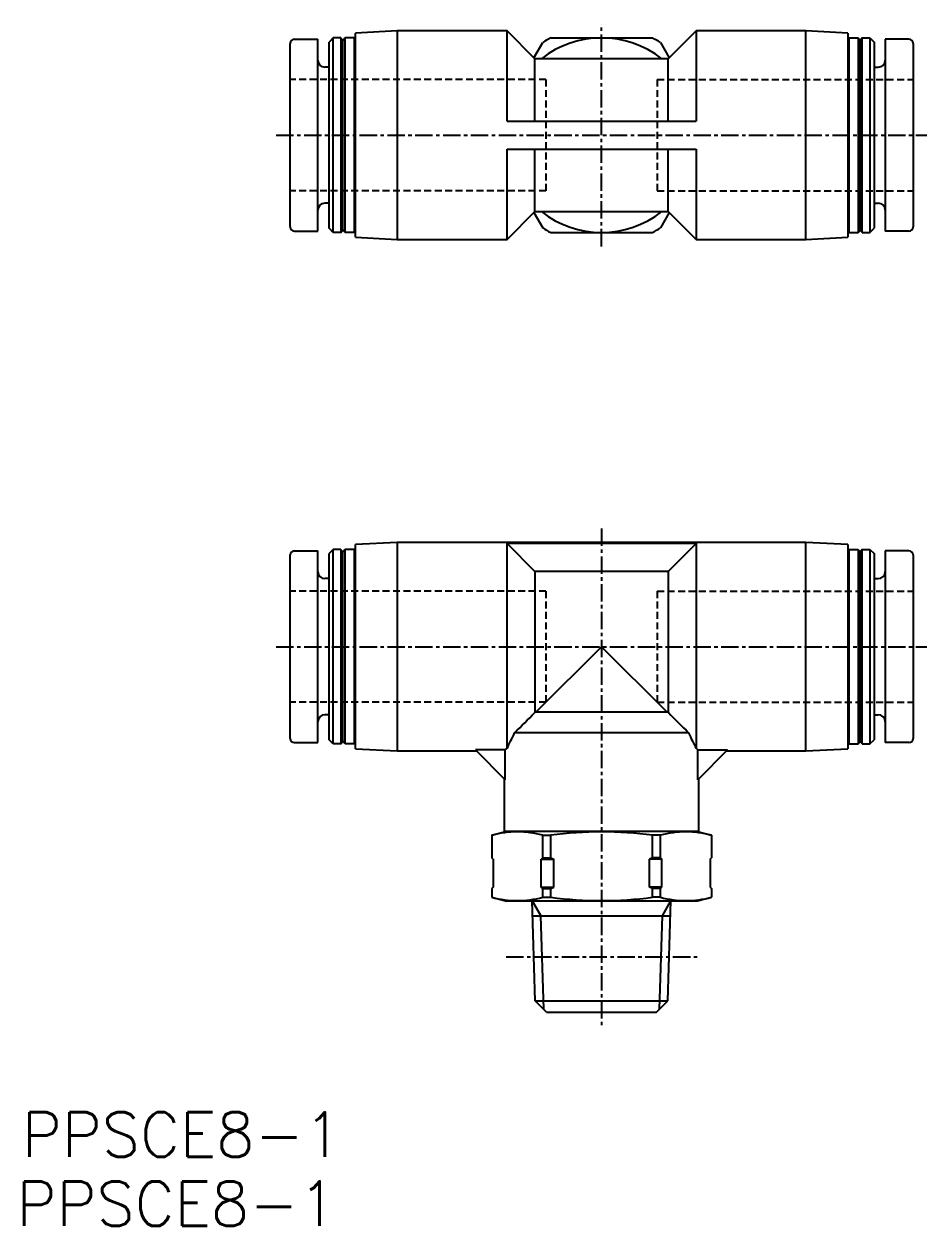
# Model space of a CAD drawing. Extents: x 1 to 109, y -17 to 70.
# Drawn here: x 1.2 to 66.1, y -17 to 69.5 of the extents above; entities that cross this region are included whole.
import ezdxf

# ---------------------------------------------------------------- set-up
doc = ezdxf.new("R2010")
doc.units = 0
doc.linetypes.add('CENTER', pattern=[2, 1.25, -0.25, 0.25, -0.25])
doc.linetypes.add('DASHED', pattern=[0.75, 0.5, -0.25])
doc.layers.get('0').update_dxf_attribs({"linetype": 'CONTINUOUS'})
doc.layers.add('CENTER', color=1, linetype='CENTER')
doc.styles.get("Standard").update_dxf_attribs({"font": 'txt.shx'})

msp = doc.modelspace()

# ---------------------------------------------------------------- linework, layer by layer
at = {"color": 7, "linetype": 'CONTINUOUS'}
for p, q in [((20.604, 68.446), (22.304, 68.446)), ((22.304, 54.646), (22.304, 68.446)), ((23.404, 68.546), (23.104, 68.246)), ((23.954, 68.546), (23.404, 68.546)), ((23.404, 54.546), (23.404, 68.546)), ((23.954, 68.546), (24.104, 68.346)), ((23.954, 68.546), (23.954, 54.546)), ((24.254, 68.546), (24.104, 68.346)), ((24.104, 54.746), (24.104, 68.346)), ((24.904, 68.546), (24.254, 68.546)), ((24.254, 54.546), (24.254, 68.546)), ((25.004, 68.446), (24.904, 68.546)), ((24.904, 68.546), (24.904, 54.546)), ((28.004, 69.046), (25.004, 68.889)), ((25.004, 54.203), (25.004, 68.889)), ((35.904, 69.046), (28.004, 69.046)), ((28.004, 69.046), (28.004, 54.046)), ((35.904, 62.546), (35.904, 69.046)), ((37.904, 67.046), (35.904, 69.046)), ((39.042, 68.546), (46.366, 68.546)), ((49.504, 69.046), (47.504, 67.046)), ((49.504, 69.046), (49.504, 62.546)), ((57.404, 69.046), (49.504, 69.046)), ((60.404, 68.889), (57.404, 69.046)), ((57.404, 54.046), (57.404, 69.046)), ((60.404, 68.889), (60.404, 54.203)), ((60.404, 68.446), (60.504, 68.546)), ((60.504, 68.546), (61.154, 68.546)), ((60.504, 54.546), (60.504, 68.546)), ((61.154, 68.546), (61.304, 68.346)), ((61.154, 68.546), (61.154, 54.546)), ((61.454, 68.546), (61.304, 68.346)), ((61.304, 68.346), (61.304, 54.746)), ((61.454, 68.546), (62.004, 68.546)), ((61.454, 54.546), (61.454, 68.546)), ((62.004, 68.546), (62.304, 68.246)), ((62.004, 68.546), (62.004, 54.546)), ((64.804, 68.446), (63.104, 68.446)), ((63.104, 68.446), (63.104, 54.646)), ((20.304, 54.946), (20.304, 68.146)), ((23.104, 54.846), (23.104, 68.246)), ((37.836, 67.114), (38.473, 68.217)), ((46.935, 68.217), (47.572, 67.114)), ((62.304, 68.246), (62.304, 54.846)), ((65.104, 68.146), (65.104, 54.946)), ((37.904, 62.546), (37.904, 67.046)), ((47.504, 67.046), (37.904, 67.046)), ((47.504, 62.546), (47.504, 67.046)), ((23.104, 66.446), (22.804, 66.446)), ((62.304, 66.446), (62.604, 66.446)), ((35.904, 62.546), (49.504, 62.546)), ((35.904, 54.046), (35.904, 60.546)), ((35.904, 60.546), (49.504, 60.546)), ((37.904, 56.046), (37.904, 60.546)), ((47.504, 56.046), (47.504, 60.546)), ((49.504, 60.546), (49.504, 54.046)), ((23.104, 56.646), (22.804, 56.646)), ((62.304, 56.646), (62.604, 56.646)), ((35.904, 54.046), (37.904, 56.046)), ((37.836, 55.978), (38.473, 54.875)), ((37.904, 56.046), (47.504, 56.046)), ((47.572, 55.978), (46.935, 54.875)), ((47.504, 56.046), (49.504, 54.046)), ((20.604, 54.646), (22.304, 54.646)), ((23.404, 54.546), (23.104, 54.846)), ((23.954, 54.546), (23.404, 54.546)), ((23.954, 54.546), (24.104, 54.746)), ((24.254, 54.546), (24.104, 54.746)), ((24.904, 54.546), (24.254, 54.546)), ((25.004, 54.646), (24.904, 54.546)), ((39.042, 54.546), (46.366, 54.546)), ((60.404, 54.646), (60.504, 54.546)), ((60.504, 54.546), (61.154, 54.546)), ((61.154, 54.546), (61.304, 54.746)), ((61.454, 54.546), (61.304, 54.746)), ((61.454, 54.546), (62.004, 54.546)), ((62.004, 54.546), (62.304, 54.846)), ((64.804, 54.646), (63.104, 54.646)), ((25.004, 54.203), (28.004, 54.046)), ((28.004, 54.046), (35.904, 54.046)), ((49.504, 54.046), (57.404, 54.046)), ((57.404, 54.046), (60.404, 54.203)), ((28.004, 32.236), (25.004, 32.079)), ((25.004, 17.393), (25.004, 32.079)), ((28.004, 32.236), (28.004, 17.236)), ((57.404, 32.236), (28.004, 32.236)), ((49.504, 32.169), (35.904, 32.169)), ((35.904, 17.422), (35.904, 32.169)), ((35.904, 32.169), (37.904, 30.144)), ((47.504, 30.144), (49.504, 32.169)), ((49.504, 32.169), (49.504, 17.422)), ((57.404, 17.236), (57.404, 32.236)), ((60.404, 32.079), (57.404, 32.236)), ((60.404, 32.079), (60.404, 17.393)), ((20.304, 18.136), (20.304, 31.336)), ((20.604, 31.636), (22.304, 31.636)), ((22.304, 17.836), (22.304, 31.636)), ((23.404, 31.736), (23.104, 31.436)), ((23.104, 18.036), (23.104, 31.436)), ((23.954, 31.736), (23.404, 31.736)), ((23.404, 17.736), (23.404, 31.736)), ((23.954, 31.736), (24.104, 31.536)), ((23.954, 31.736), (23.954, 17.736)), ((24.254, 31.736), (24.104, 31.536)), ((24.104, 17.936), (24.104, 31.536)), ((24.904, 31.736), (24.254, 31.736)), ((24.254, 17.736), (24.254, 31.736)), ((25.004, 31.636), (24.904, 31.736)), ((24.904, 31.736), (24.904, 17.736)), ((60.404, 31.636), (60.504, 31.736)), ((60.504, 31.736), (61.154, 31.736)), ((60.504, 17.736), (60.504, 31.736)), ((61.154, 31.736), (61.304, 31.536)), ((61.154, 31.736), (61.154, 17.736)), ((61.454, 31.736), (61.304, 31.536)), ((61.304, 31.536), (61.304, 17.936)), ((61.454, 31.736), (62.004, 31.736)), ((61.454, 17.736), (61.454, 31.736)), ((62.004, 31.736), (62.304, 31.436)), ((62.004, 31.736), (62.004, 17.736)), ((62.304, 31.436), (62.304, 18.036)), ((64.804, 31.636), (63.104, 31.636)), ((63.104, 31.636), (63.104, 17.836)), ((65.104, 31.336), (65.104, 18.136)), ((23.104, 29.636), (22.804, 29.636)), ((37.904, 30.144), (37.904, 19.99)), ((47.504, 30.144), (37.904, 30.144)), ((47.504, 30.144), (47.504, 19.99)), ((62.304, 29.636), (62.604, 29.636)), ((42.704, 24.736), (38.004, 20.036)), ((47.404, 20.036), (42.704, 24.736)), ((38.004, 20.036), (37.904, 19.99)), ((38.004, 20.036), (47.404, 20.036)), ((47.504, 19.99), (47.404, 20.036)), ((23.104, 19.836), (22.804, 19.836)), ((62.304, 19.836), (62.604, 19.836)), ((48.957, 18.536), (36.451, 18.536)), ((20.604, 17.836), (22.304, 17.836)), ((23.404, 17.736), (23.104, 18.036)), ((23.954, 17.736), (23.404, 17.736)), ((23.954, 17.736), (24.104, 17.936)), ((24.254, 17.736), (24.104, 17.936)), ((24.904, 17.736), (24.254, 17.736)), ((25.004, 17.836), (24.904, 17.736)), ((25.004, 17.393), (28.004, 17.236)), ((35.776, 17.303), (33.637, 17.303)), ((33.637, 17.303), (35.776, 15.164)), ((35.776, 17.303), (35.904, 17.422)), ((35.776, 15.164), (35.776, 17.303)), ((49.504, 17.422), (49.632, 17.303)), ((49.632, 17.303), (51.771, 17.303)), ((49.632, 15.164), (49.632, 17.303)), ((51.771, 17.303), (49.632, 15.164)), ((57.404, 17.236), (60.404, 17.393)), ((60.404, 17.836), (60.504, 17.736)), ((60.504, 17.736), (61.154, 17.736)), ((61.154, 17.736), (61.304, 17.936)), ((61.454, 17.736), (61.304, 17.936)), ((61.454, 17.736), (62.004, 17.736)), ((62.004, 17.736), (62.304, 18.036)), ((64.804, 17.836), (63.104, 17.836)), ((28.004, 17.236), (33.704, 17.236)), ((51.704, 17.236), (57.404, 17.236)), ((35.704, 15.236), (35.704, 11.436)), ((49.704, 11.436), (49.704, 15.236)), ((34.804, 11.168), (35.804, 11.436)), ((49.704, 11.436), (35.704, 11.436)), ((49.604, 11.436), (50.604, 11.168)), ((34.804, 11.168), (34.811, 11.168)), ((34.804, 11.168), (34.804, 9.536)), ((38.473, 11.168), (39.042, 11.168)), ((38.473, 9.536), (38.473, 11.168)), ((39.042, 9.536), (39.042, 11.168)), ((46.366, 9.536), (46.366, 11.168)), ((46.935, 11.168), (46.366, 11.168)), ((46.935, 9.536), (46.935, 11.168)), ((50.604, 11.168), (50.597, 11.168)), ((50.604, 11.168), (50.604, 9.536)), ((34.904, 9.436), (34.804, 9.536)), ((38.473, 9.536), (38.362, 9.436)), ((38.473, 9.536), (39.042, 9.536)), ((39.042, 9.536), (39.263, 9.436)), ((46.366, 9.536), (46.145, 9.436)), ((46.935, 9.536), (46.366, 9.536)), ((46.935, 9.536), (47.046, 9.436)), ((50.504, 9.436), (50.604, 9.536)), ((34.904, 9.436), (34.904, 7.436)), ((38.362, 9.436), (39.263, 9.436)), ((38.362, 7.436), (38.362, 9.436)), ((39.263, 7.436), (39.263, 9.436)), ((46.145, 7.436), (46.145, 9.436)), ((47.046, 9.436), (46.145, 9.436)), ((47.046, 7.436), (47.046, 9.436)), ((50.504, 9.436), (50.504, 7.436)), ((34.904, 7.436), (34.804, 7.336)), ((34.804, 7.336), (34.804, 6.704)), ((38.362, 7.436), (39.263, 7.436)), ((38.473, 7.336), (38.362, 7.436)), ((38.473, 6.704), (38.473, 7.336)), ((38.473, 7.336), (39.042, 7.336)), ((39.042, 7.336), (39.263, 7.436)), ((39.042, 6.704), (39.042, 7.336)), ((46.366, 7.336), (46.145, 7.436)), ((47.046, 7.436), (46.145, 7.436)), ((46.935, 7.336), (46.366, 7.336)), ((46.366, 6.704), (46.366, 7.336)), ((46.935, 7.336), (47.046, 7.436)), ((46.935, 6.704), (46.935, 7.336)), ((50.504, 7.436), (50.604, 7.336)), ((50.604, 7.336), (50.604, 6.704)), ((34.804, 6.704), (35.804, 6.436)), ((35.804, 6.436), (49.604, 6.436)), ((37.939, -0.749), (37.714, 6.436)), ((38.473, 6.704), (39.042, 6.704)), ((46.935, 6.704), (46.366, 6.704)), ((47.47, -0.749), (47.694, 6.436)), ((49.604, 6.436), (50.604, 6.704)), ((37.747, 5.372), (47.661, 5.372)), ((38.754, -1.564), (37.939, -0.749)), ((37.939, -0.749), (47.47, -0.749)), ((46.654, -1.564), (47.47, -0.749)), ((38.754, -1.564), (46.654, -1.564))]:
    msp.add_line(p, q, dxfattribs=at)
at = {"color": 3, "linetype": 'DASHED'}
for p, q in [((38.704, 65.546), (20.304, 65.546)), ((38.704, 65.546), (38.704, 57.546)), ((46.704, 65.546), (65.104, 65.546)), ((46.704, 65.546), (46.704, 57.546)), ((38.704, 57.546), (20.304, 57.546)), ((46.704, 57.546), (65.104, 57.546)), ((38.704, 28.736), (20.304, 28.736)), ((38.704, 28.736), (38.704, 20.736)), ((46.704, 28.736), (46.704, 20.736)), ((46.704, 28.736), (65.104, 28.736)), ((38.704, 20.736), (20.304, 20.736)), ((46.704, 20.736), (65.104, 20.736))]:
    msp.add_line(p, q, dxfattribs=at)
at = {"color": 3, "linetype": 'CONTINUOUS'}
for p, q in [((37.714, 6.436), (38.328, 5.372)), ((47.08, 5.372), (47.694, 6.436)), ((38.539, -1.348), (38.328, 5.372)), ((46.87, -1.348), (47.08, 5.372))]:
    msp.add_line(p, q, dxfattribs=at)
at = {"color": 7, "linetype": 'CONTINUOUS'}
for centre, radius, start, end in [((20.604, 68.146), 0.3, 90, 180), ((42.704, 61.546), 7, 51.78679, 128.21321), ((42.704, 61.546), 7.9, 117.61578, 122.38422), ((42.704, 61.546), 7.9, 57.61578, 62.38422), ((64.804, 68.146), 0.3, 0, 90), ((22.804, 66.946), 0.5, 180, 270), ((62.604, 66.946), 0.5, 270, 0), ((22.804, 56.146), 0.5, 90, 180), ((62.604, 56.146), 0.5, 0, 90), ((42.704, 61.546), 7, 231.78679, 308.21321), ((20.604, 54.946), 0.3, 180, 270), ((42.704, 61.546), 7.9, 237.61578, 242.38422), ((42.704, 61.546), 7.9, 297.61578, 302.38422), ((64.804, 54.946), 0.3, 270, 0), ((20.604, 31.336), 0.3, 90, 180), ((64.804, 31.336), 0.3, 0, 90), ((22.804, 30.136), 0.5, 180, 270), ((62.604, 30.136), 0.5, 270, 0), ((-10572.707, 10623.296), 15000.505, 315.01188, 315.01973), ((10658.172, 10623.352), 15000.585, 224.98027, 224.98812), ((22.804, 19.336), 0.5, 90, 180), ((62.604, 19.336), 0.5, 0, 90), ((3.139, 34.211), 36.816, 332.86927, 334.80047), ((82.288, 34.22), 36.837, 205.20008, 207.13018), ((20.604, 18.136), 0.3, 180, 270), ((64.804, 18.136), 0.3, 270, 0), ((36.639, 4.322), 7.088, 75, 105), ((42.704, -16.475), 27.884, 82.45371, 97.54629), ((48.77, 4.322), 7.088, 75, 105), ((36.639, 13.55), 7.088, 255, 285), ((42.704, 34.347), 27.884, 262.45371, 277.54629), ((48.77, 13.55), 7.088, 255, 285)]:
    msp.add_arc(centre, radius, start, end, dxfattribs=at)
at = {"layer": 'CENTER', "color": 1, "linetype": 'CENTER'}
for p, q in [((42.704, 53.546), (42.704, 69.546)), ((19.304, 61.546), (66.104, 61.546)), ((42.704, 33.236), (42.704, -2.564)), ((19.304, 24.736), (66.104, 24.736)), ((35.84, 2.406), (49.568, 2.406))]:
    msp.add_line(p, q, dxfattribs=at)

# ---------------------------------------------------------------- texts
at = {"color": 7, "linetype": 'CONTINUOUS'}
for p in [(1.003, -11.969), (0.619, -16.953)]:
    msp.add_text('PPSCE8-1', height=3.2, dxfattribs=at).set_placement(p)

doc.saveas('drawing.dxf')
